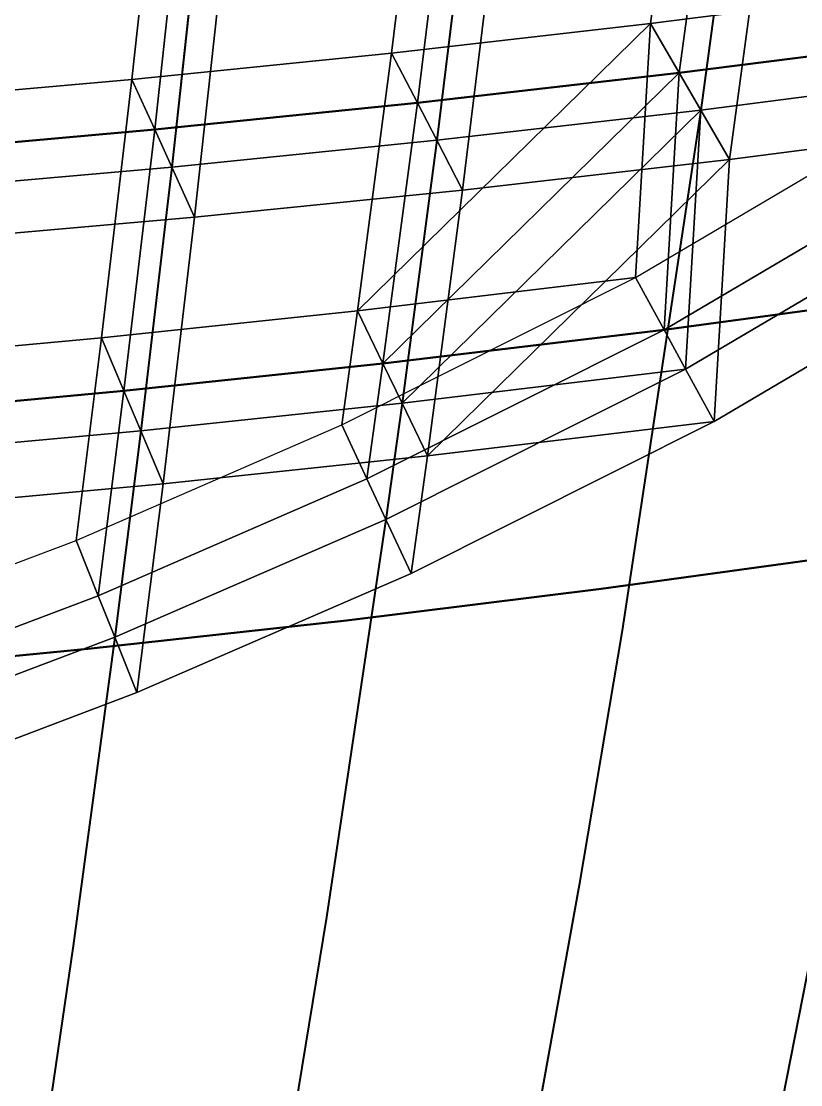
# Model space of a CAD drawing. Extents: x -25.3 to 28.3, y -25.5 to 26.5.
# Drawn here: x 6.62 to 9.404, y -19.003 to -15.206 of the extents above; entities that cross this region are included whole.
import ezdxf

# ---------------------------------------------------------------- set-up
doc = ezdxf.new("R2010")
doc.units = 0
doc.header["$MEASUREMENT"] = 0
doc.layers.add('LowerTendons', color=150, linetype='CONTINUOUS', lineweight=50)
doc.layers.add('UpperTendons', color=123, linetype='CONTINUOUS', lineweight=40)
doc.layers.add('TestBases', color=40, linetype='CONTINUOUS')

msp = doc.modelspace()

# ---------------------------------------------------------------- linework, layer by layer
at = {"layer": 'LowerTendons'}
for p, q in [((8.96978, -15.39065, 30.01135), (9.90135, -15.27127, 29.77854)), ((8.03465, -15.49785, 30.22038), (8.96978, -15.39065, 30.01135)), ((7.09641, -15.59293, 30.40578), (8.03465, -15.49785, 30.22038)), ((6.15547, -15.67597, 30.5677), (7.09641, -15.59293, 30.40578)), ((8.91572, -16.30778, 29.5394), (9.7541, -16.19525, 29.33567)), ((7.91166, -16.42829, 29.7578), (8.91572, -16.30778, 29.5394)), ((6.98648, -16.52599, 29.93477), (7.91166, -16.42829, 29.7578)), ((6.05913, -16.61127, 30.08924), (6.98648, -16.52599, 29.93477)), ((8.6907, -17.23294, 29.07761), (9.59784, -17.10736, 28.86572)), ((7.78134, -17.34554, 29.26761), (8.6907, -17.23294, 29.07761)), ((6.87005, -17.4453, 29.43593), (7.78134, -17.34554, 29.26761)), ((6.23249, -17.50743, 29.54075), (6.87005, -17.4453, 29.43593))]:
    msp.add_line(p, q, dxfattribs=at)
at = {"layer": 'TestBases'}
for points in [[(8.86697, -15.21426, 29.66738), (9.78787, -15.09624, 29.43724), (9.92449, -14.17192, 29.84814), (8.99273, -14.28586, 30.08812)], [(7.94256, -15.32022, 29.87401), (8.86697, -15.21426, 29.66738), (8.99273, -14.28586, 30.08812), (8.05681, -14.38824, 30.30374)], [(8.86697, -15.21426, 29.66738), (8.99273, -14.28586, 30.08812), (9.09699, -14.45149, 30.43697), (8.96978, -15.39065, 30.01135)], [(8.99273, -14.28586, 30.08812), (8.86697, -15.21426, 29.66738), (8.96978, -15.39065, 30.01135), (9.09699, -14.45149, 30.43697)], [(8.96978, -15.39065, 30.01135), (9.90135, -15.27127, 29.77854), (10.03956, -14.33623, 30.1942), (9.09699, -14.45149, 30.43697)], [(8.96978, -15.39065, 30.01135), (9.90135, -15.27127, 29.77854), (10.03956, -14.33623, 30.1942), (9.09699, -14.45149, 30.43697)], [(7.01507, -15.41422, 30.05729), (7.94256, -15.32022, 29.87401), (8.05681, -14.38824, 30.30374), (7.11725, -14.47909, 30.49509)], [(7.94256, -15.32022, 29.87401), (8.05681, -14.38824, 30.30374), (8.15022, -14.55506, 30.65508), (8.03465, -15.49785, 30.22038)], [(8.05681, -14.38824, 30.30374), (7.94256, -15.32022, 29.87401), (8.03465, -15.49785, 30.22038), (8.15022, -14.55506, 30.65508)], [(8.03465, -15.49785, 30.22038), (8.96978, -15.39065, 30.01135), (9.09699, -14.45149, 30.43697), (8.15022, -14.55506, 30.65508)], [(8.03465, -15.49785, 30.22038), (8.96978, -15.39065, 30.01135), (9.09699, -14.45149, 30.43697), (8.15022, -14.55506, 30.65508)], [(8.96978, -15.39065, 30.01135), (9.09699, -14.45149, 30.43697), (9.17519, -14.57572, 30.69861), (9.04688, -15.52295, 30.26932)], [(9.09699, -14.45149, 30.43697), (8.96978, -15.39065, 30.01135), (9.04688, -15.52295, 30.26932), (9.17519, -14.57572, 30.69861)], [(9.04688, -15.52295, 30.26932), (9.98647, -15.40254, 30.03452), (10.12586, -14.45946, 30.45375), (9.17519, -14.57572, 30.69861)], [(9.04688, -15.52295, 30.26932), (9.98647, -15.40254, 30.03452), (10.12586, -14.45946, 30.45375), (9.17519, -14.57572, 30.69861)], [(6.08492, -15.4963, 30.21735), (7.01507, -15.41422, 30.05729), (7.11725, -14.47909, 30.49509), (6.17452, -14.55848, 30.66229)], [(7.01507, -15.41422, 30.05729), (7.11725, -14.47909, 30.49509), (7.19977, -14.64696, 30.84866), (7.09641, -15.59293, 30.40578)], [(7.11725, -14.47909, 30.49509), (7.01507, -15.41422, 30.05729), (7.09641, -15.59293, 30.40578), (7.19977, -14.64696, 30.84866)], [(7.09641, -15.59293, 30.40578), (8.03465, -15.49785, 30.22038), (8.15022, -14.55506, 30.65508), (7.19977, -14.64696, 30.84866)], [(7.09641, -15.59293, 30.40578), (8.03465, -15.49785, 30.22038), (8.15022, -14.55506, 30.65508), (7.19977, -14.64696, 30.84866)], [(8.03465, -15.49785, 30.22038), (8.15022, -14.55506, 30.65508), (8.22028, -14.68017, 30.9186), (8.10371, -15.63107, 30.48015)], [(8.15022, -14.55506, 30.65508), (8.03465, -15.49785, 30.22038), (8.10371, -15.63107, 30.48015), (8.22028, -14.68017, 30.9186)], [(8.10371, -15.63107, 30.48015), (9.04688, -15.52295, 30.26932), (9.17519, -14.57572, 30.69861), (8.22028, -14.68017, 30.9186)], [(8.10371, -15.63107, 30.48015), (9.04688, -15.52295, 30.26932), (9.17519, -14.57572, 30.69861), (8.22028, -14.68017, 30.9186)], [(9.04688, -15.52295, 30.26932), (9.17519, -14.57572, 30.69861), (9.27945, -14.74135, 31.04745), (9.14969, -15.69935, 30.61329)], [(9.17519, -14.57572, 30.69861), (9.04688, -15.52295, 30.26932), (9.14969, -15.69935, 30.61329), (9.27945, -14.74135, 31.04745)], [(6.15547, -15.67597, 30.5677), (7.09641, -15.59293, 30.40578), (7.19977, -14.64696, 30.84866), (6.24611, -14.72727, 31.01779)], [(6.15547, -15.67597, 30.5677), (7.09641, -15.59293, 30.40578), (7.19977, -14.64696, 30.84866), (6.24611, -14.72727, 31.01779)], [(7.09641, -15.59293, 30.40578), (7.19977, -14.64696, 30.84866), (7.26166, -14.77287, 31.11383), (7.15741, -15.72697, 30.66715)], [(7.19977, -14.64696, 30.84866), (7.09641, -15.59293, 30.40578), (7.15741, -15.72697, 30.66715), (7.26166, -14.77287, 31.11383)], [(9.14969, -15.69935, 30.61329), (10.09995, -15.57757, 30.37582), (10.24093, -14.62377, 30.79982), (9.27945, -14.74135, 31.04745)], [(7.15741, -15.72697, 30.66715), (8.10371, -15.63107, 30.48015), (8.22028, -14.68017, 30.9186), (7.26166, -14.77287, 31.11383)], [(7.15741, -15.72697, 30.66715), (8.10371, -15.63107, 30.48015), (8.22028, -14.68017, 30.9186), (7.26166, -14.77287, 31.11383)], [(8.10371, -15.63107, 30.48015), (8.22028, -14.68017, 30.9186), (8.3137, -14.84699, 31.26994), (8.1958, -15.8087, 30.82651)], [(8.22028, -14.68017, 30.9186), (8.10371, -15.63107, 30.48015), (8.1958, -15.8087, 30.82651), (8.3137, -14.84699, 31.26994)], [(8.1958, -15.8087, 30.82651), (9.14969, -15.69935, 30.61329), (9.27945, -14.74135, 31.04745), (8.3137, -14.84699, 31.26994)], [(6.20839, -15.81072, 30.83046), (7.15741, -15.72697, 30.66715), (7.26166, -14.77287, 31.11383), (6.2998, -14.85387, 31.28442)], [(6.20839, -15.81072, 30.83046), (7.15741, -15.72697, 30.66715), (7.26166, -14.77287, 31.11383), (6.2998, -14.85387, 31.28442)], [(7.15741, -15.72697, 30.66715), (7.26166, -14.77287, 31.11383), (7.34418, -14.94074, 31.4674), (7.23874, -15.90568, 31.01564)], [(7.26166, -14.77287, 31.11383), (7.15741, -15.72697, 30.66715), (7.23874, -15.90568, 31.01564), (7.34418, -14.94074, 31.4674)], [(7.23874, -15.90568, 31.01564), (8.1958, -15.8087, 30.82651), (8.3137, -14.84699, 31.26994), (7.34418, -14.94074, 31.4674)], [(6.27894, -15.99038, 31.1808), (7.23874, -15.90568, 31.01564), (7.34418, -14.94074, 31.4674), (6.37139, -15.02266, 31.63993)], [(8.81354, -16.12087, 29.20084), (9.71007, -15.5928, 29.20324), (9.78787, -15.09624, 29.43724), (8.86697, -15.21426, 29.66738)], [(8.86697, -15.21426, 29.66738), (9.78787, -15.09624, 29.43724), (9.90135, -15.27127, 29.77854), (8.96978, -15.39065, 30.01135)], [(9.78787, -15.09624, 29.43724), (8.86697, -15.21426, 29.66738), (8.96978, -15.39065, 30.01135), (9.90135, -15.27127, 29.77854)], [(8.86697, -15.21426, 29.66738), (8.86697, -15.21426, 29.66738), (7.94256, -15.32022, 29.87401), (7.82099, -16.24, 29.41674)], [(7.82099, -16.24, 29.41674), (8.86697, -15.21426, 29.66738), (8.96978, -15.39065, 30.01135), (7.91166, -16.42829, 29.7578)], [(8.81354, -16.12087, 29.20084), (8.81354, -16.12087, 29.20084), (8.86697, -15.21426, 29.66738), (7.82099, -16.24, 29.41674)], [(8.86697, -15.21426, 29.66738), (7.82099, -16.24, 29.41674), (7.91166, -16.42829, 29.7578), (8.96978, -15.39065, 30.01135)], [(7.94256, -15.32022, 29.87401), (8.86697, -15.21426, 29.66738), (8.96978, -15.39065, 30.01135), (8.03465, -15.49785, 30.22038)], [(8.86697, -15.21426, 29.66738), (7.94256, -15.32022, 29.87401), (8.03465, -15.49785, 30.22038), (8.96978, -15.39065, 30.01135)], [(8.86697, -15.21426, 29.66738), (8.81354, -16.12087, 29.20084), (8.91572, -16.30778, 29.5394), (8.96978, -15.39065, 30.01135)], [(8.81354, -16.12087, 29.20084), (8.86697, -15.21426, 29.66738), (8.96978, -15.39065, 30.01135), (8.91572, -16.30778, 29.5394)], [(8.86697, -15.21426, 29.66738), (8.86697, -15.21426, 29.66738), (8.96978, -15.39065, 30.01135)], [(8.91572, -16.30778, 29.5394), (9.82265, -15.77358, 29.54183), (9.90135, -15.27127, 29.77854), (8.96978, -15.39065, 30.01135)], [(8.91572, -16.30778, 29.5394), (9.82265, -15.77358, 29.54183), (9.90135, -15.27127, 29.77854), (8.96978, -15.39065, 30.01135)], [(8.96978, -15.39065, 30.01135), (9.90135, -15.27127, 29.77854), (9.98647, -15.40254, 30.03452), (9.04688, -15.52295, 30.26932)], [(9.90135, -15.27127, 29.77854), (8.96978, -15.39065, 30.01135), (9.04688, -15.52295, 30.26932), (9.98647, -15.40254, 30.03452)], [(6.9064, -16.33658, 29.59168), (7.82099, -16.24, 29.41674), (7.94256, -15.32022, 29.87401), (7.01507, -15.41422, 30.05729)], [(7.01507, -15.41422, 30.05729), (7.94256, -15.32022, 29.87401), (8.03465, -15.49785, 30.22038), (7.09641, -15.59293, 30.40578)], [(7.94256, -15.32022, 29.87401), (7.01507, -15.41422, 30.05729), (7.09641, -15.59293, 30.40578), (8.03465, -15.49785, 30.22038)], [(7.82099, -16.24, 29.41674), (7.94256, -15.32022, 29.87401), (8.03465, -15.49785, 30.22038), (7.91166, -16.42829, 29.7578)], [(7.94256, -15.32022, 29.87401), (7.82099, -16.24, 29.41674), (7.91166, -16.42829, 29.7578), (8.03465, -15.49785, 30.22038)], [(5.98968, -16.42088, 29.74438), (6.9064, -16.33658, 29.59168), (7.01507, -15.41422, 30.05729), (6.08492, -15.4963, 30.21735)], [(6.08492, -15.4963, 30.21735), (7.01507, -15.41422, 30.05729), (7.09641, -15.59293, 30.40578), (6.15547, -15.67597, 30.5677)], [(7.01507, -15.41422, 30.05729), (6.08492, -15.4963, 30.21735), (6.15547, -15.67597, 30.5677), (7.09641, -15.59293, 30.40578)], [(6.9064, -16.33658, 29.59168), (7.01507, -15.41422, 30.05729), (7.09641, -15.59293, 30.40578), (6.98648, -16.52599, 29.93477)], [(7.01507, -15.41422, 30.05729), (6.9064, -16.33658, 29.59168), (6.98648, -16.52599, 29.93477), (7.09641, -15.59293, 30.40578)], [(8.96978, -15.39065, 30.01135), (8.96978, -15.39065, 30.01135), (8.03465, -15.49785, 30.22038), (7.91166, -16.42829, 29.7578)], [(8.96978, -15.39065, 30.01135), (8.96978, -15.39065, 30.01135), (8.03465, -15.49785, 30.22038), (7.91166, -16.42829, 29.7578)], [(7.91166, -16.42829, 29.7578), (8.96978, -15.39065, 30.01135), (9.04688, -15.52295, 30.26932), (7.97967, -16.56951, 30.0136)], [(8.91572, -16.30778, 29.5394), (8.91572, -16.30778, 29.5394), (8.96978, -15.39065, 30.01135), (7.91166, -16.42829, 29.7578)], [(8.91572, -16.30778, 29.5394), (8.91572, -16.30778, 29.5394), (8.96978, -15.39065, 30.01135), (7.91166, -16.42829, 29.7578)], [(8.96978, -15.39065, 30.01135), (7.91166, -16.42829, 29.7578), (7.97967, -16.56951, 30.0136), (9.04688, -15.52295, 30.26932)], [(8.03465, -15.49785, 30.22038), (8.96978, -15.39065, 30.01135), (9.04688, -15.52295, 30.26932), (8.10371, -15.63107, 30.48015)], [(8.96978, -15.39065, 30.01135), (8.03465, -15.49785, 30.22038), (8.10371, -15.63107, 30.48015), (9.04688, -15.52295, 30.26932)], [(8.96978, -15.39065, 30.01135), (8.91572, -16.30778, 29.5394), (8.99236, -16.44796, 29.79332), (9.04688, -15.52295, 30.26932)], [(8.91572, -16.30778, 29.5394), (8.96978, -15.39065, 30.01135), (9.04688, -15.52295, 30.26932), (8.99236, -16.44796, 29.79332)], [(8.96978, -15.39065, 30.01135), (8.96978, -15.39065, 30.01135), (9.04688, -15.52295, 30.26932)], [(8.99236, -16.44796, 29.79332), (9.90708, -15.90917, 29.79577), (9.98647, -15.40254, 30.03452), (9.04688, -15.52295, 30.26932)], [(8.99236, -16.44796, 29.79332), (9.90708, -15.90917, 29.79577), (9.98647, -15.40254, 30.03452), (9.04688, -15.52295, 30.26932)], [(9.04688, -15.52295, 30.26932), (9.98647, -15.40254, 30.03452), (10.09995, -15.57757, 30.37582), (9.14969, -15.69935, 30.61329)], [(9.98647, -15.40254, 30.03452), (9.04688, -15.52295, 30.26932), (9.14969, -15.69935, 30.61329), (10.09995, -15.57757, 30.37582)], [(6.98648, -16.52599, 29.93477), (7.91166, -16.42829, 29.7578), (8.03465, -15.49785, 30.22038), (7.09641, -15.59293, 30.40578)], [(6.98648, -16.52599, 29.93477), (7.91166, -16.42829, 29.7578), (8.03465, -15.49785, 30.22038), (7.09641, -15.59293, 30.40578)], [(7.09641, -15.59293, 30.40578), (8.03465, -15.49785, 30.22038), (8.10371, -15.63107, 30.48015), (7.15741, -15.72697, 30.66715)], [(8.03465, -15.49785, 30.22038), (7.09641, -15.59293, 30.40578), (7.15741, -15.72697, 30.66715), (8.10371, -15.63107, 30.48015)], [(7.91166, -16.42829, 29.7578), (8.03465, -15.49785, 30.22038), (8.10371, -15.63107, 30.48015), (7.97967, -16.56951, 30.0136)], [(8.03465, -15.49785, 30.22038), (7.91166, -16.42829, 29.7578), (7.97967, -16.56951, 30.0136), (8.10371, -15.63107, 30.48015)], [(9.04688, -15.52295, 30.26932), (9.04688, -15.52295, 30.26932), (8.10371, -15.63107, 30.48015), (7.97967, -16.56951, 30.0136)], [(9.04688, -15.52295, 30.26932), (9.04688, -15.52295, 30.26932), (8.10371, -15.63107, 30.48015), (7.97967, -16.56951, 30.0136)], [(7.97967, -16.56951, 30.0136), (9.04688, -15.52295, 30.26932), (9.14969, -15.69935, 30.61329), (8.07035, -16.7578, 30.35466)], [(8.99236, -16.44796, 29.79332), (8.99236, -16.44796, 29.79332), (9.04688, -15.52295, 30.26932), (7.97967, -16.56951, 30.0136)], [(8.99236, -16.44796, 29.79332), (8.99236, -16.44796, 29.79332), (9.04688, -15.52295, 30.26932), (7.97967, -16.56951, 30.0136)], [(9.04688, -15.52295, 30.26932), (7.97967, -16.56951, 30.0136), (8.07035, -16.7578, 30.35466), (9.14969, -15.69935, 30.61329)], [(8.10371, -15.63107, 30.48015), (9.04688, -15.52295, 30.26932), (9.14969, -15.69935, 30.61329), (8.1958, -15.8087, 30.82651)], [(9.04688, -15.52295, 30.26932), (8.10371, -15.63107, 30.48015), (8.1958, -15.8087, 30.82651), (9.14969, -15.69935, 30.61329)], [(9.04688, -15.52295, 30.26932), (8.99236, -16.44796, 29.79332), (9.09455, -16.63487, 30.13188), (9.14969, -15.69935, 30.61329)], [(8.99236, -16.44796, 29.79332), (9.04688, -15.52295, 30.26932), (9.14969, -15.69935, 30.61329), (9.09455, -16.63487, 30.13188)], [(9.04688, -15.52295, 30.26932), (9.04688, -15.52295, 30.26932), (9.14969, -15.69935, 30.61329)], [(6.05913, -16.61127, 30.08924), (6.98648, -16.52599, 29.93477), (7.09641, -15.59293, 30.40578), (6.15547, -15.67597, 30.5677)], [(6.05913, -16.61127, 30.08924), (6.98648, -16.52599, 29.93477), (7.09641, -15.59293, 30.40578), (6.15547, -15.67597, 30.5677)], [(6.15547, -15.67597, 30.5677), (7.09641, -15.59293, 30.40578), (7.15741, -15.72697, 30.66715), (6.20839, -15.81072, 30.83046)], [(7.09641, -15.59293, 30.40578), (6.15547, -15.67597, 30.5677), (6.20839, -15.81072, 30.83046), (7.15741, -15.72697, 30.66715)], [(6.98648, -16.52599, 29.93477), (7.09641, -15.59293, 30.40578), (7.15741, -15.72697, 30.66715), (7.04653, -16.66805, 30.19209)], [(7.09641, -15.59293, 30.40578), (6.98648, -16.52599, 29.93477), (7.04653, -16.66805, 30.19209), (7.15741, -15.72697, 30.66715)], [(8.81354, -16.12087, 29.20084), (9.71007, -15.5928, 29.20324), (9.82265, -15.77358, 29.54183), (8.91572, -16.30778, 29.5394)], [(9.09455, -16.63487, 30.13188), (10.01966, -16.08996, 30.13436), (10.09995, -15.57757, 30.37582), (9.14969, -15.69935, 30.61329)], [(7.04653, -16.66805, 30.19209), (7.97967, -16.56951, 30.0136), (8.10371, -15.63107, 30.48015), (7.15741, -15.72697, 30.66715)], [(7.04653, -16.66805, 30.19209), (7.97967, -16.56951, 30.0136), (8.10371, -15.63107, 30.48015), (7.15741, -15.72697, 30.66715)], [(7.15741, -15.72697, 30.66715), (8.10371, -15.63107, 30.48015), (8.1958, -15.8087, 30.82651), (7.23874, -15.90568, 31.01564)], [(8.10371, -15.63107, 30.48015), (7.15741, -15.72697, 30.66715), (7.23874, -15.90568, 31.01564), (8.1958, -15.8087, 30.82651)], [(7.97967, -16.56951, 30.0136), (8.10371, -15.63107, 30.48015), (8.1958, -15.8087, 30.82651), (8.07035, -16.7578, 30.35466)], [(8.10371, -15.63107, 30.48015), (7.97967, -16.56951, 30.0136), (8.07035, -16.7578, 30.35466), (8.1958, -15.8087, 30.82651)], [(9.14969, -15.69935, 30.61329), (9.14969, -15.69935, 30.61329), (8.1958, -15.8087, 30.82651), (8.07035, -16.7578, 30.35466)], [(9.09455, -16.63487, 30.13188), (9.09455, -16.63487, 30.13188), (9.14969, -15.69935, 30.61329), (8.07035, -16.7578, 30.35466)], [(6.11121, -16.75406, 30.34789), (7.04653, -16.66805, 30.19209), (7.15741, -15.72697, 30.66715), (6.20839, -15.81072, 30.83046)], [(6.11121, -16.75406, 30.34789), (7.04653, -16.66805, 30.19209), (7.15741, -15.72697, 30.66715), (6.20839, -15.81072, 30.83046)], [(6.20839, -15.81072, 30.83046), (7.15741, -15.72697, 30.66715), (7.23874, -15.90568, 31.01564), (6.27894, -15.99038, 31.1808)], [(7.15741, -15.72697, 30.66715), (6.20839, -15.81072, 30.83046), (6.27894, -15.99038, 31.1808), (7.23874, -15.90568, 31.01564)], [(7.04653, -16.66805, 30.19209), (7.15741, -15.72697, 30.66715), (7.23874, -15.90568, 31.01564), (7.12661, -16.85746, 30.53518)], [(7.15741, -15.72697, 30.66715), (7.04653, -16.66805, 30.19209), (7.12661, -16.85746, 30.53518), (7.23874, -15.90568, 31.01564)], [(8.91572, -16.30778, 29.5394), (9.82265, -15.77358, 29.54183), (9.90708, -15.90917, 29.79577), (8.99236, -16.44796, 29.79332)], [(7.12661, -16.85746, 30.53518), (8.07035, -16.7578, 30.35466), (8.1958, -15.8087, 30.82651), (7.23874, -15.90568, 31.01564)], [(6.18066, -16.94445, 30.69275), (7.12661, -16.85746, 30.53518), (7.23874, -15.90568, 31.01564), (6.27894, -15.99038, 31.1808)], [(8.99236, -16.44796, 29.79332), (9.90708, -15.90917, 29.79577), (10.01966, -16.08996, 30.13436), (9.09455, -16.63487, 30.13188)], [(7.76431, -16.64744, 29.20322), (7.76431, -16.64744, 29.20322), (8.81354, -16.12087, 29.20084), (7.82099, -16.24, 29.41674)], [(7.76431, -16.64744, 29.20322), (8.81354, -16.12087, 29.20084), (8.91572, -16.30778, 29.5394), (7.85433, -16.84046, 29.54181)], [(8.81354, -16.12087, 29.20084), (7.82099, -16.24, 29.41674), (7.91166, -16.42829, 29.7578), (8.91572, -16.30778, 29.5394)], [(7.82099, -16.24, 29.41674), (8.81354, -16.12087, 29.20084), (8.91572, -16.30778, 29.5394), (7.91166, -16.42829, 29.7578)], [(8.81354, -16.12087, 29.20084), (8.81354, -16.12087, 29.20084), (8.91572, -16.30778, 29.5394)], [(7.76431, -16.64744, 29.20322), (7.82099, -16.24, 29.41674), (6.9064, -16.33658, 29.59168), (6.81564, -17.05952, 29.20223)], [(6.9064, -16.33658, 29.59168), (7.82099, -16.24, 29.41674), (7.91166, -16.42829, 29.7578), (6.98648, -16.52599, 29.93477)], [(7.82099, -16.24, 29.41674), (6.9064, -16.33658, 29.59168), (6.98648, -16.52599, 29.93477), (7.91166, -16.42829, 29.7578)], [(7.76431, -16.64744, 29.20322), (7.82099, -16.24, 29.41674), (7.91166, -16.42829, 29.7578), (7.85433, -16.84046, 29.54181)], [(7.82099, -16.24, 29.41674), (7.76431, -16.64744, 29.20322), (7.85433, -16.84046, 29.54181), (7.91166, -16.42829, 29.7578)], [(7.85433, -16.84046, 29.54181), (7.85433, -16.84046, 29.54181), (8.91572, -16.30778, 29.5394), (7.91166, -16.42829, 29.7578)], [(7.85433, -16.84046, 29.54181), (7.85433, -16.84046, 29.54181), (8.91572, -16.30778, 29.5394), (7.91166, -16.42829, 29.7578)], [(7.85433, -16.84046, 29.54181), (8.91572, -16.30778, 29.5394), (8.99236, -16.44796, 29.79332), (7.92185, -16.98522, 29.79575)], [(8.91572, -16.30778, 29.5394), (7.91166, -16.42829, 29.7578), (7.97967, -16.56951, 30.0136), (8.99236, -16.44796, 29.79332)], [(7.91166, -16.42829, 29.7578), (8.91572, -16.30778, 29.5394), (8.99236, -16.44796, 29.79332), (7.97967, -16.56951, 30.0136)], [(8.91572, -16.30778, 29.5394), (8.91572, -16.30778, 29.5394), (8.99236, -16.44796, 29.79332)], [(5.98968, -16.42088, 29.74438), (6.9064, -16.33658, 29.59168), (6.98648, -16.52599, 29.93477), (6.05913, -16.61127, 30.08924)], [(6.81564, -17.05952, 29.20223), (6.9064, -16.33658, 29.59168), (5.98968, -16.42088, 29.74438), (6.16106, -17.30677, 29.20218)], [(6.9064, -16.33658, 29.59168), (5.98968, -16.42088, 29.74438), (6.05913, -16.61127, 30.08924), (6.98648, -16.52599, 29.93477)], [(6.9064, -16.33658, 29.59168), (6.81564, -17.05952, 29.20223), (6.89466, -17.25731, 29.5408), (6.98648, -16.52599, 29.93477)], [(6.81564, -17.05952, 29.20223), (6.9064, -16.33658, 29.59168), (6.98648, -16.52599, 29.93477), (6.89466, -17.25731, 29.5408)], [(7.85433, -16.84046, 29.54181), (7.91166, -16.42829, 29.7578), (6.98648, -16.52599, 29.93477), (6.89466, -17.25731, 29.5408)], [(7.85433, -16.84046, 29.54181), (7.91166, -16.42829, 29.7578), (6.98648, -16.52599, 29.93477), (6.89466, -17.25731, 29.5408)], [(6.98648, -16.52599, 29.93477), (7.91166, -16.42829, 29.7578), (7.97967, -16.56951, 30.0136), (7.04653, -16.66805, 30.19209)], [(7.91166, -16.42829, 29.7578), (6.98648, -16.52599, 29.93477), (7.04653, -16.66805, 30.19209), (7.97967, -16.56951, 30.0136)], [(7.85433, -16.84046, 29.54181), (7.91166, -16.42829, 29.7578), (7.97967, -16.56951, 30.0136), (7.92185, -16.98522, 29.79575)], [(7.91166, -16.42829, 29.7578), (7.85433, -16.84046, 29.54181), (7.92185, -16.98522, 29.79575), (7.97967, -16.56951, 30.0136)], [(7.92185, -16.98522, 29.79575), (7.92185, -16.98522, 29.79575), (8.99236, -16.44796, 29.79332), (7.97967, -16.56951, 30.0136)], [(7.92185, -16.98522, 29.79575), (7.92185, -16.98522, 29.79575), (8.99236, -16.44796, 29.79332), (7.97967, -16.56951, 30.0136)], [(7.92185, -16.98522, 29.79575), (8.99236, -16.44796, 29.79332), (9.09455, -16.63487, 30.13188), (8.01187, -17.17823, 30.13434)], [(8.99236, -16.44796, 29.79332), (7.97967, -16.56951, 30.0136), (8.07035, -16.7578, 30.35466), (9.09455, -16.63487, 30.13188)], [(7.97967, -16.56951, 30.0136), (8.99236, -16.44796, 29.79332), (9.09455, -16.63487, 30.13188), (8.07035, -16.7578, 30.35466)], [(8.99236, -16.44796, 29.79332), (8.99236, -16.44796, 29.79332), (9.09455, -16.63487, 30.13188)], [(6.05913, -16.61127, 30.08924), (6.98648, -16.52599, 29.93477), (7.04653, -16.66805, 30.19209), (6.11121, -16.75406, 30.34789)], [(6.89466, -17.25731, 29.5408), (6.98648, -16.52599, 29.93477), (6.05913, -16.61127, 30.08924), (6.23249, -17.50743, 29.54075)], [(6.89466, -17.25731, 29.5408), (6.98648, -16.52599, 29.93477), (6.05913, -16.61127, 30.08924), (6.23249, -17.50743, 29.54075)], [(6.98648, -16.52599, 29.93477), (6.05913, -16.61127, 30.08924), (6.11121, -16.75406, 30.34789), (7.04653, -16.66805, 30.19209)], [(6.98648, -16.52599, 29.93477), (6.89466, -17.25731, 29.5408), (6.95393, -17.40565, 29.79473), (7.04653, -16.66805, 30.19209)], [(6.89466, -17.25731, 29.5408), (6.98648, -16.52599, 29.93477), (7.04653, -16.66805, 30.19209), (6.95393, -17.40565, 29.79473)], [(7.92185, -16.98522, 29.79575), (7.97967, -16.56951, 30.0136), (7.04653, -16.66805, 30.19209), (6.95393, -17.40565, 29.79473)], [(7.92185, -16.98522, 29.79575), (7.97967, -16.56951, 30.0136), (7.04653, -16.66805, 30.19209), (6.95393, -17.40565, 29.79473)], [(7.04653, -16.66805, 30.19209), (7.97967, -16.56951, 30.0136), (8.07035, -16.7578, 30.35466), (7.12661, -16.85746, 30.53518)], [(7.97967, -16.56951, 30.0136), (7.04653, -16.66805, 30.19209), (7.12661, -16.85746, 30.53518), (8.07035, -16.7578, 30.35466)], [(7.92185, -16.98522, 29.79575), (7.97967, -16.56951, 30.0136), (8.07035, -16.7578, 30.35466), (8.01187, -17.17823, 30.13434)], [(7.97967, -16.56951, 30.0136), (7.92185, -16.98522, 29.79575), (8.01187, -17.17823, 30.13434), (8.07035, -16.7578, 30.35466)], [(6.11121, -16.75406, 30.34789), (7.04653, -16.66805, 30.19209), (7.12661, -16.85746, 30.53518), (6.18066, -16.94445, 30.69275)], [(6.95393, -17.40565, 29.79473), (7.04653, -16.66805, 30.19209), (6.11121, -16.75406, 30.34789), (6.28606, -17.65792, 29.79469)], [(6.95393, -17.40565, 29.79473), (7.04653, -16.66805, 30.19209), (6.11121, -16.75406, 30.34789), (6.28606, -17.65792, 29.79469)], [(7.04653, -16.66805, 30.19209), (6.11121, -16.75406, 30.34789), (6.18066, -16.94445, 30.69275), (7.12661, -16.85746, 30.53518)], [(6.81564, -17.05952, 29.20223), (7.76431, -16.64744, 29.20322), (7.85433, -16.84046, 29.54181), (6.89466, -17.25731, 29.5408)], [(7.04653, -16.66805, 30.19209), (6.95393, -17.40565, 29.79473), (7.03295, -17.60344, 30.13331), (7.12661, -16.85746, 30.53518)], [(6.95393, -17.40565, 29.79473), (7.04653, -16.66805, 30.19209), (7.12661, -16.85746, 30.53518), (7.03295, -17.60344, 30.13331)], [(7.76431, -16.64744, 29.20322), (7.76431, -16.64744, 29.20322), (7.85433, -16.84046, 29.54181)], [(8.01187, -17.17823, 30.13434), (8.01187, -17.17823, 30.13434), (9.09455, -16.63487, 30.13188), (8.07035, -16.7578, 30.35466)], [(8.01187, -17.17823, 30.13434), (8.07035, -16.7578, 30.35466), (7.12661, -16.85746, 30.53518), (7.03295, -17.60344, 30.13331)], [(7.03295, -17.60344, 30.13331), (7.12661, -16.85746, 30.53518), (6.18066, -16.94445, 30.69275), (6.3575, -17.85858, 30.13326)], [(6.89466, -17.25731, 29.5408), (7.85433, -16.84046, 29.54181), (7.92185, -16.98522, 29.79575), (6.95393, -17.40565, 29.79473)], [(7.85433, -16.84046, 29.54181), (7.85433, -16.84046, 29.54181), (7.92185, -16.98522, 29.79575)], [(6.95393, -17.40565, 29.79473), (7.92185, -16.98522, 29.79575), (8.01187, -17.17823, 30.13434), (7.03295, -17.60344, 30.13331)], [(7.92185, -16.98522, 29.79575), (7.92185, -16.98522, 29.79575), (8.01187, -17.17823, 30.13434)], [(6.16106, -17.30677, 29.20218), (6.81564, -17.05952, 29.20223), (6.89466, -17.25731, 29.5408), (6.23249, -17.50743, 29.54075)], [(6.23249, -17.50743, 29.54075), (6.89466, -17.25731, 29.5408), (6.95393, -17.40565, 29.79473), (6.28606, -17.65792, 29.79469)], [(6.28606, -17.65792, 29.79469), (6.95393, -17.40565, 29.79473), (7.03295, -17.60344, 30.13331), (6.3575, -17.85858, 30.13326)]]:
    msp.add_3dface(points, dxfattribs=at)
at = {"layer": 'UpperTendons'}
for p, q in [((9.17519, -14.57572, 30.69861), (9.04688, -15.52295, 30.26932)), ((8.22028, -14.68017, 30.9186), (8.10371, -15.63107, 30.48015)), ((7.26166, -14.77287, 31.11383), (7.15741, -15.72697, 30.66715)), ((9.04688, -15.52295, 30.26932), (8.76541, -17.38108, 29.32756)), ((8.10371, -15.63107, 30.48015), (7.97967, -16.56951, 30.0136)), ((7.15741, -15.72697, 30.66715), (7.04653, -16.66805, 30.19209)), ((7.97967, -16.56951, 30.0136), (7.92185, -16.98522, 29.79575)), ((7.04653, -16.66805, 30.19209), (6.95393, -17.40565, 29.79473)), ((7.92185, -16.98522, 29.79575), (7.70944, -18.40563, 28.9972)), ((8.76541, -17.38108, 29.32756), (8.61236, -18.29029, 28.81549)), ((6.95393, -17.40565, 29.79473), (6.8052, -18.50774, 29.15807)), ((9.51371, -18.16157, 28.6127), (9.33811, -19.05508, 28.08458)), ((8.61236, -18.29029, 28.81549), (8.4512, -19.18514, 28.27627)), ((7.70944, -18.40563, 28.9972), (7.5634, -19.3016, 28.4479)), ((6.8052, -18.50774, 29.15807), (6.6749, -19.40463, 28.59976))]:
    msp.add_line(p, q, dxfattribs=at)

doc.saveas('drawing.dxf')
